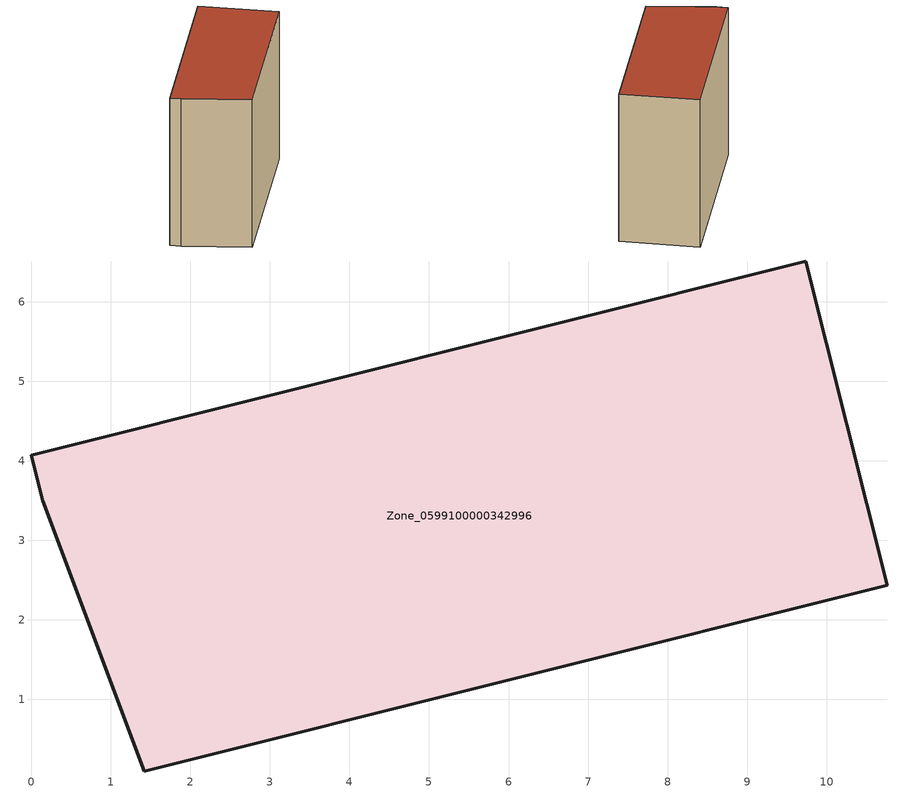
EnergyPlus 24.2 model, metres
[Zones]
Zone_0599100000342996
 floor ground (C_G): 10.76,2.43 1.42,0.1 0.14,3.5 0,4.07 9.74,6.51 z0
 wall outside (C_F): 10.76,2.43 9.74,6.51 0,4.07 0.14,3.5 1.42,0.1 10.76,2.43 z0:8.55
 roof outside (C_R): 1.42,0.1 10.76,2.43 9.74,6.51 0,4.07 0.14,3.5 z8.55
[BUILDING]
Pand.0599100000342996: North Axis=0; Terrain=City; Loads Convergence Tolerance Value=0.04; Temperature Convergence Tolerance Value=0.4; Solar Distribution=FullExterior; Maximum Number of Warmup Days=25; Minimum Number of Warmup Days=1
[Site:Location]
Rotterdam.The.Hague.AP_ZH_NLD Design_Conditions: Latitude=51.96; Longitude=4.45; Time Zone=1; Elevation=-4.5
[SITE:GROUNDTEMPERATURE:BUILDINGSURFACE]
18, 18, 18, 18, 18, 18, 18, 18, 18, 18, 18, 18
[MATERIAL] Thermal Absorptance=0.9; Solar Absorptance=0.7; Visible Absorptance=0.7
Name | Roughness | Thickness | Conductivity | Density | Specific Heat
G.TI.1992-2005 | MediumSmooth | 0.15 | 0.06 | 540 | 1210
F.TI.1992-2005 | Rough | 0.3 | 0.12 | 1920 | 840
R.TI.1992-2005 | MediumRough | 0.2 | 0.08 | 1500 | 1000
[CONSTRUCTION]
C_G: G.TI.1992-2005
C_F: F.TI.1992-2005
C_R: R.TI.1992-2005
[ZONE]
Zone_0599100000342996: Type=1; Multiplier=1; Ceiling Height=Autocalculate; Volume=Autocalculate; Floor Area=autocalculate; Part of Total Floor Area=Yes
[ZONEINFILTRATION:DESIGNFLOWRATE]
Infil_Zone_0599100000342996: Zone or ZoneList or Space or SpaceList=Zone_0599100000342996; Schedule=AlwaysOn; Design Flow Rate Calculation Method=Flow/Area; Flow Rate per Floor Area=0.0015; Constant Term Coefficient=1; Temperature Term Coefficient=0; Velocity Term Coefficient=0; Velocity Squared Term Coefficient=0
[HVACTEMPLATE:ZONE:IDEALLOADSAIRSYSTEM]
Zone_0599100000342996: Maximum Heating Supply Air Temperature=50; Minimum Cooling Supply Air Temperature=13; Maximum Heating Supply Air Humidity Ratio=0.0156; Minimum Cooling Supply Air Humidity Ratio=0.0077; Heating Limit=NoLimit; Cooling Limit=NoLimit; Dehumidification Control Type=ConstantSensibleHeatRatio; Cooling Sensible Heat Ratio=0.7; Dehumidification Setpoint=60; Humidification Control Type=None; Humidification Setpoint=30; Outdoor Air Method=None; Outdoor Air Flow Rate per Person=0.00944; Outdoor Air Flow Rate per Zone Floor Area=0; Outdoor Air Flow Rate per Zone=0; Demand Controlled Ventilation Type=None; Outdoor Air Economizer Type=NoEconomizer; Heat Recovery Type=None; Sensible Heat Recovery Effectiveness=0.7; Latent Heat Recovery Effectiveness=0.65
[ZONECONTROL:THERMOSTAT]
ThermostatControl_Zone_0599100000342996: Zone or ZoneList=Zone_0599100000342996; Control Type Schedule=DualSetpointControlType; Control 1=Thermostat_Zone_0599100000342996; Temperature Difference Between Cutout And Setpoint=0
[THERMOSTATSETPOINT:DUALSETPOINT]
Thermostat_Zone_0599100000342996: Heating Setpoint Temperature Schedule=HeatingSetpoint_Zone_0599100000342996; Cooling Setpoint Temperature Schedule=CoolingSetpoint_Zone_0599100000342996
[SCHEDULE:COMPACT]
HeatingSetpoint_Zone_0599100000342996: Through: 12/31, For: AllDays, Until: 24:00, 21
CoolingSetpoint_Zone_0599100000342996: Through: 12/31, For: AllDays, Until: 24:00, 24
DualSetpointControlType: Through: 12/31, For: AllDays, Until: 24:00, 4
AlwaysOn: Through: 12/31, For: AllDays, Until: 24:00, 1
